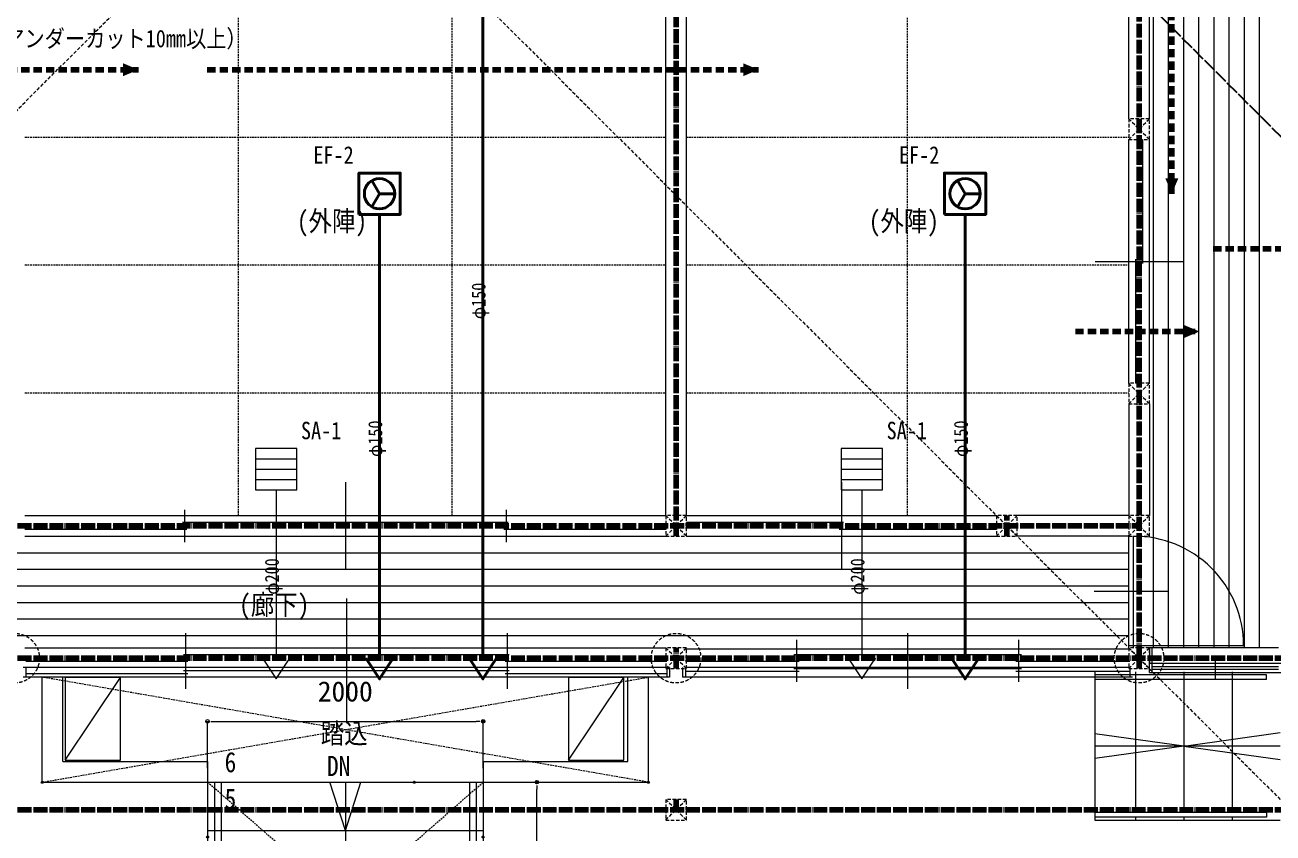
# Model space of a CAD drawing. Units: millimetres at full size. Extents: x -21029 to 20237, y -14043 to 14043.
# Drawn here: x -3823 to 5234, y -4640 to 1225 of the extents above; entities that cross this region are included whole.
import ezdxf
from ezdxf.enums import TextEntityAlignment as Align

# ---------------------------------------------------------------- set-up
doc = ezdxf.new("R2010")
doc.units = ezdxf.units.MM
doc.header["$LTSCALE"] = 50
doc.header["$PDMODE"] = 32
doc.header["$PDSIZE"] = 10
for name, pattern in [('DASHED1', [1.8, 1.2, -0.6]), ('DASHED_DOTTED', [9.25, 6, -1.5, 0.25, -1.5]), ('USER1', [2.31, 2, -0.15, 0.01, -0.15]), ('USER12', [0.75, 0.5, -0.25]), ('USER13', [0.375, 0.25, -0.125]), ('USER14', [1.5, 1, -0.5])]:
    doc.linetypes.add(name, pattern=pattern)
for name, color, linetype, lineweight in [('0-2_KIJUN', 1, 'USER1', 80), ('0-3_KABE', 7, 'Continuous', 18), ('0-9_HARI', 7, 'Continuous', 15), ('0-C_TATEGU', 100, 'Continuous', 18), ('0-D_ZATU', 132, 'Continuous', 18), ('0-E_MOJI', 7, 'Continuous', 15), ('0-F_SETUBI', 7, 'Continuous', 18), ('1-0_KAGU', 7, 'Continuous', 18), ('1-1_SUNPO', 7, 'Continuous', 15), ('1-7_画層2', 7, 'DASHED_DOTTED', 80), ('1-9_HASIRA', 7, 'USER12', 18), ('1-A_画層1', 7, 'USER12', 18), ('1-C_SIAGE', 7, 'USER14', 18), ('1-D_CONCRETE', 7, 'Continuous', 18), ('2-1_換気扇(局所)', 5, 'Continuous', 40), ('2-2_給気口', 3, 'Continuous', 20), ('2-3_ダクト・フード', 3, 'Continuous', 20), ('2-4_換気経路', 1, 'DASHED1', 80), ('2-5_記号・文字', 3, 'Continuous', 80)]:
    doc.layers.add(name, color=color, linetype=linetype, lineweight=lineweight)
doc.layers.add('1-2_DEFPOINTS', color=7, linetype='Continuous')
doc.styles.add('ＭＳ ゴシック', font='')
doc.styles.get('ＭＳ ゴシック').set_extended_font_data('MS Gothic')

# ---------------------------------------------------------------- blocks, each defined once
blk = doc.blocks.new('_Dot')
at = {"layer": '0-9_HARI'}
for p, q in [((-0.5, 0), (-1, 0)), ((0.25, 0), (-0.25, 0))]:
    blk.add_line(p, q, dxfattribs=at)
blk.add_circle((0, 0), 0.25, dxfattribs=at)
blk = doc.blocks.new('D33')
at = {"layer": '1-1_SUNPO'}
for p, q in [((16520, 9640), (16520, 8981)), ((16320, 9100), (16320, 8981)), ((16270, 8981), (16220, 8981)), ((16320, 8981), (16520, 8981)), ((16570, 8981), (16620, 8981))]:
    blk.add_line(p, q, dxfattribs=at)
at = {"layer": '1-2_DEFPOINTS'}
for p in [(16520, 10140), (16320, 9600), (16520, 8981)]:
    blk.add_point(p, dxfattribs=at)
at = {"layer": '1-1_SUNPO', "xscale": 50, "yscale": 50}
blk.add_blockref('_Dot', (16320, 8981), dxfattribs=at)
at = {"layer": '1-1_SUNPO', "xscale": 50, "yscale": 50, "rotation": 180}
blk.add_blockref('_Dot', (16520, 8981), dxfattribs=at)
at = {"layer": '1-1_SUNPO', "style": 'ＭＳ ゴシック'}
blk.add_text('200', height=146.6, dxfattribs=at).set_placement((16270, 9081), align=Align.BOTTOM_LEFT)
blk = doc.blocks.new('D34')
at = {"layer": '1-1_SUNPO'}
for p, q in [((16520, 9640), (16520, 8981)), ((20920, 9640), (20920, 8981)), ((16570, 8981), (20870, 8981))]:
    blk.add_line(p, q, dxfattribs=at)
at = {"layer": '1-2_DEFPOINTS'}
for p in [(16520, 10140), (20920, 10140), (20920, 8981)]:
    blk.add_point(p, dxfattribs=at)
at = {"layer": '1-1_SUNPO', "xscale": 50, "yscale": 50, "rotation": 180}
blk.add_blockref('_Dot', (16520, 8981), dxfattribs=at)
at = {"layer": '1-1_SUNPO', "xscale": 50, "yscale": 50}
blk.add_blockref('_Dot', (20920, 8981), dxfattribs=at)
at = {"layer": '1-1_SUNPO', "style": 'ＭＳ ゴシック'}
blk.add_text('4400', height=146.6, dxfattribs=at).set_placement((18520, 9081), align=Align.BOTTOM_LEFT)
blk = doc.blocks.new('D35')
at = {"layer": '1-1_SUNPO'}
for p, q in [((20920, 9640), (20920, 8981)), ((21120, 9100), (21120, 8981)), ((20870, 8981), (20820, 8981)), ((20920, 8981), (21120, 8981)), ((21170, 8981), (21220, 8981))]:
    blk.add_line(p, q, dxfattribs=at)
at = {"layer": '1-2_DEFPOINTS'}
for p in [(20920, 10140), (21120, 9600), (21120, 8981)]:
    blk.add_point(p, dxfattribs=at)
at = {"layer": '1-1_SUNPO', "xscale": 50, "yscale": 50}
blk.add_blockref('_Dot', (20920, 8981), dxfattribs=at)
at = {"layer": '1-1_SUNPO', "xscale": 50, "yscale": 50, "rotation": 180}
blk.add_blockref('_Dot', (21120, 8981), dxfattribs=at)
at = {"layer": '1-1_SUNPO', "style": 'ＭＳ ゴシック'}
blk.add_text('200', height=146.6, dxfattribs=at).set_placement((20870, 9081), align=Align.BOTTOM_LEFT)
blk = doc.blocks.new('D36')
at = {"layer": '1-1_SUNPO'}
for p, q in [((17720, 10242.86), (17720, 10581.49)), ((17770, 10581.49), (19670, 10581.49)), ((19720, 10242.86), (19720, 10581.49))]:
    blk.add_line(p, q, dxfattribs=at)
at = {"layer": '1-2_DEFPOINTS'}
for p in [(19720, 10581.49), (17720, 9742.86), (19720, 9742.86)]:
    blk.add_point(p, dxfattribs=at)
at = {"layer": '1-1_SUNPO', "xscale": 50, "yscale": 50, "rotation": 180}
blk.add_blockref('_Dot', (17720, 10581.49), dxfattribs=at)
at = {"layer": '1-1_SUNPO', "xscale": 50, "yscale": 50}
blk.add_blockref('_Dot', (19720, 10581.49), dxfattribs=at)
at = {"layer": '1-1_SUNPO', "style": 'ＭＳ ゴシック'}
blk.add_text('2000', height=146.6, dxfattribs=at).set_placement((18520, 10681.49), align=Align.BOTTOM_LEFT)
blk = doc.blocks.new('D39')
at = {"layer": '1-1_SUNPO'}
for p, q in [((15820, 11040), (15360, 11040)), ((15360, 10190), (15360, 10990)), ((16020, 10140), (15360, 10140))]:
    blk.add_line(p, q, dxfattribs=at)
at = {"layer": '1-2_DEFPOINTS'}
for p in [(15360, 11040), (16320, 11040), (16520, 10140)]:
    blk.add_point(p, dxfattribs=at)
at = {"layer": '1-1_SUNPO', "xscale": 50, "yscale": 50}
for p, rotation in [((15360, 11040), 90), ((15360, 10140), 270)]:
    blk.add_blockref('_Dot', p, dxfattribs=dict(at, rotation=rotation))
at = {"layer": '1-1_SUNPO', "style": 'ＭＳ ゴシック'}
blk.add_text('900', height=146.6, rotation=90, dxfattribs=at).set_placement((15260, 10440), align=Align.BOTTOM_LEFT)
blk = doc.blocks.new('D43')
at = {"layer": '1-1_SUNPO'}
for p, q in [((19720, 10140), (20110.46, 10140)), ((20110.46, 8440), (20110.46, 10090)), ((19720, 8390), (20110.46, 8390))]:
    blk.add_line(p, q, dxfattribs=at)
at = {"layer": '1-2_DEFPOINTS'}
for p in [(19220, 10140), (20110.46, 10140), (19220, 8390)]:
    blk.add_point(p, dxfattribs=at)
at = {"layer": '1-1_SUNPO', "xscale": 50, "yscale": 50}
for p, rotation in [((20110.46, 10140), 90), ((20110.46, 8390), 270)]:
    blk.add_blockref('_Dot', p, dxfattribs=dict(at, rotation=rotation))
at = {"layer": '1-1_SUNPO', "style": 'ＭＳ ゴシック'}
blk.add_text('1750', height=146.6, rotation=90, dxfattribs=at).set_placement((20010.46, 9065), align=Align.BOTTOM_LEFT)

msp = doc.modelspace()

# ---------------------------------------------------------------- linework, layer by layer
at = {"layer": '0-2_KIJUN'}
for p, q in [((901.98, -2486.15), (901.98, 8658.85)), ((4261.98, -3371.15), (4261.98, 1428.85)), ((3301.98, -2486.15), (3301.98, -2336.15)), ((-8958.02, -2411.15), (4261.98, -2411.15)), ((901.98, -3446.15), (901.98, -3296.15)), ((4261.98, -3371.15), (4261.98, -3296.15)), ((4261.98, -3446.15), (4261.98, -3296.15)), ((-8958.02, -3371.15), (5361.98, -3371.15)), ((901.98, -4471.15), (901.98, -4396.15)), ((-8958.02, -4471.15), (5361.98, -4471.15))]:
    msp.add_line(p, q, dxfattribs=at)
at = {"layer": '0-3_KABE'}
for p, q in [((4186.98, 543.85), (4186.98, 1353.85)), ((4336.98, 543.85), (4336.98, 1353.85)), ((4186.98, -1526.15), (4186.98, -2336.15)), ((4336.98, -1526.15), (4336.98, -2336.15)), ((4186.98, -2336.15), (3376.98, -2336.15)), ((4186.98, -2486.15), (3376.98, -2486.15))]:
    msp.add_line(p, q, dxfattribs=at)
at = {"layer": '0-C_TATEGU'}
for p, q in [((4286.98, 393.85), (4286.98, -506.15)), ((3944.47, -491.15), (4579.47, -491.15)), ((4236.98, -476.15), (4236.98, -1376.15)), ((-1498.02, -2093.64), (-1498.02, -2728.64)), ((2101.98, -2093.64), (2101.98, -2728.64)), ((-2664.27, -2293.64), (-2664.27, -2528.64)), ((-331.77, -2293.64), (-331.77, -2528.64)), ((-2649.27, -2436.14), (-3823.02, -2436.14)), ((-316.77, -2386.14), (-2679.27, -2386.14)), ((826.98, -2436.14), (-346.77, -2436.14)), ((2116.98, -2386.14), (976.98, -2386.14)), ((3226.98, -2436.14), (2086.98, -2436.14)), ((4186.98, -3296.15), (4186.98, -2478.65)), ((4221.98, -3296.15), (4221.98, -2486.15)), ((4471.98, -2887.4), (3936.98, -2887.4)), ((-1490.52, -2938.65), (-1490.52, -3843.65)), ((-2656.77, -3188.65), (-2656.77, -3593.65)), ((-324.27, -3188.65), (-324.27, -3593.65)), ((1775.73, -3238.64), (1775.73, -3543.64)), ((2581.98, -3188.64), (2581.98, -3593.64)), ((3388.23, -3238.64), (3388.23, -3543.64)), ((3388.23, -3238.64), (3388.23, -3543.64)), ((-309.27, -3346.15), (-2671.77, -3346.15)), ((3408.23, -3346.14), (1755.73, -3346.14)), ((4186.98, -3277.99), (5021.32, -3277.99)), ((4815.73, -3521.15), (4815.73, -3351.15)), ((854.48, -3438.65), (-3835.52, -3438.65)), ((-2641.77, -3396.15), (-3815.52, -3396.15)), ((-3815.52, -3438.65), (-3815.52, -3508.65)), ((834.48, -3396.15), (-339.27, -3396.15)), ((834.48, -3438.65), (834.48, -3508.65)), ((854.48, -3438.65), (854.48, -3508.65)), ((949.48, -3438.65), (949.48, -3508.65)), ((1795.73, -3396.14), (969.48, -3396.14)), ((4194.48, -3438.65), (969.48, -3438.65)), ((969.48, -3438.65), (969.48, -3508.65)), ((4194.48, -3396.14), (3368.23, -3396.14)), ((4194.48, -3438.65), (4194.48, -3508.65)), ((4336.98, -3406.15), (5294.48, -3406.15)), ((4336.98, -3476.15), (4336.98, -3406.15)), ((4356.98, -3476.15), (4356.98, -3406.15)), ((4356.98, -3431.15), (5274.48, -3431.15)), ((854.48, -3508.65), (-3835.52, -3508.65)), ((-2641.77, -3483.65), (-3815.52, -3483.65)), ((-309.27, -3463.65), (-2671.77, -3463.65)), ((834.48, -3483.65), (-339.27, -3483.65)), ((4214.48, -3508.65), (949.48, -3508.65)), ((1795.73, -3468.64), (969.48, -3468.64)), ((3408.23, -3448.64), (1755.73, -3448.64)), ((4194.48, -3468.64), (3368.23, -3468.64)), ((4336.98, -3476.15), (5294.48, -3476.15)), ((4356.98, -3451.15), (5274.48, -3451.15))]:
    msp.add_line(p, q, dxfattribs=at)
msp.add_arc((4228.35, -3279.09), 792.97, 0.07964, 90.4602, dxfattribs=at)
at = {"layer": '0-D_ZATU'}
for p, q in [((4366.98, -3296.15), (4366.98, 3281.35)), ((4476.98, -3296.15), (4476.98, 3281.35)), ((4586.98, -3296.15), (4586.98, 3281.35)), ((4696.98, -3296.15), (4696.98, 3281.35)), ((4806.98, -3296.15), (4806.98, 3281.35)), ((4916.98, -3296.15), (4916.98, 3281.35)), ((5026.98, -3296.15), (5026.98, 3281.35)), ((5136.98, -3296.15), (5136.98, 3273.85)), ((826.98, -2336.15), (826.98, 1338.85)), ((976.98, -2336.14), (976.98, 1338.85)), ((4186.98, -1376.15), (4186.98, 393.85)), ((4336.98, -1376.15), (4336.98, 393.85)), ((-3823.02, -2336.15), (826.98, -2336.15)), ((-3823.02, -2336.15), (826.98, -2336.15)), ((976.98, -2336.14), (3226.98, -2336.14)), ((-3823.02, -2486.14), (826.98, -2486.14)), ((-3823.02, -2486.15), (826.98, -2486.15)), ((976.98, -2486.14), (3226.98, -2486.14)), ((-7183.02, -2606.14), (4186.98, -2606.14)), ((-7183.02, -2726.14), (4186.98, -2726.14)), ((-7183.02, -2846.14), (4186.98, -2846.14)), ((-7183.02, -2966.14), (4186.98, -2966.14)), ((-7183.02, -3086.14), (4186.98, -3086.14)), ((-7183.02, -3206.14), (4186.98, -3206.14)), ((-3823.01, -3296.15), (826.98, -3296.15)), ((969.48, -3303.65), (4194.48, -3303.65)), ((5274.48, -3296.15), (4336.98, -3296.15)), ((-3698.02, -4271.15), (-3698.02, -3508.65)), ((-3548.02, -4121.15), (-3548.02, -3508.65)), ((551.98, -4121.15), (551.98, -3508.65)), ((701.98, -4271.15), (701.98, -3508.65)), ((5186.98, -3491.15), (3941.98, -3491.15)), ((5186.98, -3526.15), (3941.98, -3526.15)), ((5186.98, -3526.15), (5186.98, -3491.15)), ((-3548.02, -4121.15), (-2498.02, -4121.15)), ((-2498.02, -4121.15), (-2498.02, -6021.15)), ((-498.02, -4121.15), (551.98, -4121.15)), ((-498.02, -4121.15), (-498.02, -6021.15)), ((-3698.02, -4271.15), (701.98, -4271.15)), ((-2448.02, -4271.15), (-2448.02, -5938.11)), ((-2398.02, -4271.15), (-2398.02, -5938.11)), ((-1498.02, -4621.15), (-1610.15, -4271.15)), ((-1498.02, -4271.15), (-1498.02, -6021.15)), ((-1498.02, -4621.15), (-1385.88, -4271.15)), ((-598.02, -4271.15), (-598.02, -5938.11)), ((-548.02, -4271.15), (-548.02, -5938.11)), ((5186.98, -4491.15), (3941.98, -4491.15)), ((5186.98, -4526.15), (3941.98, -4526.15)), ((5186.98, -4491.15), (5186.98, -4526.15)), ((-2498.02, -4621.15), (-498.02, -4621.15))]:
    msp.add_line(p, q, dxfattribs=at)
at = {"layer": '0-D_ZATU', "linetype": 'USER13'}
for p, q in [((-2273.02, -2336.15), (-2273.02, 1338.86)), ((-723.02, -2336.15), (-723.02, 1338.86)), ((2581.98, -2336.14), (2581.98, 1353.85)), ((-3823.02, 410.86), (826.98, 410.87)), ((976.98, 410.85), (4186.98, 410.86)), ((-3823.02, -517.14), (826.98, -517.13)), ((976.98, -517.15), (4186.98, -517.14)), ((-3823.02, -1445.14), (826.98, -1445.13)), ((976.98, -1445.15), (4186.98, -1445.14)), ((-3698.02, -4271.15), (701.98, -3508.65)), ((701.98, -4271.15), (-3698.02, -3508.65)), ((-2498.02, -6021.15), (-498.02, -4271.15)), ((-498.02, -6021.15), (-2498.02, -4271.15))]:
    msp.add_line(p, q, dxfattribs=at)
at = {"layer": '0-D_ZATU'}
msp.add_lwpolyline([(4336.98, -3406.15), (4356.98, -3406.15), (4356.98, -3296.15), (4336.98, -3296.15)], close=True, dxfattribs=at)
at = {"layer": '0-F_SETUBI'}
msp.add_solid([(-2261.21, -161.15), (-2261.21, -161.15), (-2261.21, -161.15)], dxfattribs=at)
at = {"layer": '1-0_KAGU'}
for p, q in [((-3530.52, -4110.49), (-3130.52, -3510.49)), ((121.92, -4110.49), (521.92, -3510.49))]:
    msp.add_line(p, q, dxfattribs=at)
for points in [[(-3530.52, -4110.49), (-3130.52, -4110.49), (-3130.52, -3510.49), (-3530.52, -3510.49)], [(121.92, -4110.49), (521.92, -4110.49), (521.92, -3510.49), (121.92, -3510.49)]]:
    msp.add_lwpolyline(points, close=True, dxfattribs=at)
at = {"layer": '1-7_画層2', "color": 2, "linetype": 'USER1', "lineweight": 25}
msp.add_line((10036.98, -4331.15), (4276.98, 1428.85), dxfattribs=at)
at = {"layer": '1-9_HASIRA'}
for p, q in [((4336.98, 393.85), (4186.98, 543.85)), ((4186.98, 393.85), (4336.98, 543.85)), ((4186.98, -1526.15), (4336.98, -1376.15)), ((4336.98, -1526.15), (4186.98, -1376.15)), ((826.98, -2486.15), (976.98, -2336.15)), ((976.98, -2486.15), (826.98, -2336.15)), ((3226.98, -2486.15), (3376.98, -2336.15)), ((3376.98, -2486.15), (3226.98, -2336.15)), ((4336.98, -2486.15), (4186.98, -2336.15)), ((4186.98, -2486.15), (4336.98, -2336.15)), ((826.98, -3446.15), (976.98, -3296.15)), ((976.98, -3446.15), (826.98, -3296.15)), ((4336.98, -3446.15), (4186.98, -3296.15)), ((4186.98, -3446.15), (4336.98, -3296.15)), ((976.98, -4546.15), (826.98, -4396.15)), ((826.98, -4546.15), (976.98, -4396.15))]:
    msp.add_line(p, q, dxfattribs=at)
for points in [[(4186.98, 393.85), (4336.98, 393.85), (4336.98, 543.85), (4186.98, 543.85)], [(4186.98, -1526.15), (4336.98, -1526.15), (4336.98, -1376.15), (4186.98, -1376.15)], [(826.98, -2486.15), (976.98, -2486.15), (976.98, -2336.15), (826.98, -2336.15)], [(3226.98, -2486.15), (3376.98, -2486.15), (3376.98, -2336.15), (3226.98, -2336.15)], [(4186.98, -2486.15), (4336.98, -2486.15), (4336.98, -2336.15), (4186.98, -2336.15)], [(826.98, -3446.15), (976.98, -3446.15), (976.98, -3296.15), (826.98, -3296.15)], [(4186.98, -3446.15), (4336.98, -3446.15), (4336.98, -3296.15), (4186.98, -3296.15)], [(826.98, -4546.15), (976.98, -4546.15), (976.98, -4396.15), (826.98, -4396.15)]]:
    msp.add_lwpolyline(points, close=True, dxfattribs=at)
for centre in [(-3898.02, -3371.15), (901.98, -3371.15), (4261.98, -3371.15)]:
    msp.add_circle(centre, 180, dxfattribs=at)
msp.add_solid([(-2261.21, -161.15), (-2261.21, -161.15), (-2261.21, -161.15)], dxfattribs=at)
msp.add_solid([(-2261.21, -161.15), (-2261.21, -161.15), (-2261.21, -161.15)], dxfattribs=at)
msp.add_solid([(-2261.21, -161.15), (-2261.21, -161.15), (-2261.21, -161.15)], dxfattribs=at)
msp.add_solid([(-2261.21, -161.15), (-2261.21, -161.15), (-2261.21, -161.15)], dxfattribs=at)
msp.add_solid([(-2261.21, -161.15), (-2261.21, -161.15), (-2261.21, -161.15)], dxfattribs=at)
msp.add_solid([(-2261.21, -161.15), (-2261.21, -161.15), (-2261.21, -161.15)], dxfattribs=at)
at = {"layer": '1-A_画層1'}
for p, q in [((-8958.02, -4471.15), (-3058.02, 1428.85)), ((-538.02, 1428.85), (5361.98, -4471.15))]:
    msp.add_line(p, q, dxfattribs=at)
at = {"layer": '1-C_SIAGE'}
msp.add_solid([(-2261.21, -161.15), (-2261.21, -161.15), (-2261.21, -161.15)], dxfattribs=at)
msp.add_solid([(-2261.21, -161.15), (-2261.21, -161.15), (-2261.21, -161.15)], dxfattribs=at)
at = {"layer": '1-D_CONCRETE'}
for p, q in [((3941.98, -3471.15), (3941.98, -4546.15)), ((4236.98, -3471.15), (4236.98, -4491.15)), ((4586.98, -3471.15), (4586.98, -4491.15)), ((4936.98, -3471.15), (4936.98, -4491.15)), ((4586.98, -4008.65), (3941.98, -3918.99)), ((4586.98, -4008.65), (5286.98, -3911.35)), ((4586.98, -4008.65), (3941.98, -4098.3)), ((5286.98, -4008.65), (3941.98, -4008.65)), ((4586.98, -4008.65), (5286.98, -4105.94)), ((3941.98, -4526.15), (3941.98, -4546.15)), ((4236.98, -4526.15), (4236.98, -4546.15)), ((4586.98, -4526.15), (4586.98, -4546.15)), ((4936.98, -4526.15), (4936.98, -4546.15)), ((3941.98, -4546.15), (5286.98, -4546.15))]:
    msp.add_line(p, q, dxfattribs=at)
at = {"layer": '2-1_換気扇(局所)'}
for p, q in [((-1250, 0), (-1305, 95.26)), ((3000, 0), (2945, 95.26)), ((-1250, 0), (-1305, -95.26)), ((-1250, 0), (-1140, 0)), ((3000, 0), (2945, -95.26)), ((3000, 0), (3110, 0))]:
    msp.add_line(p, q, dxfattribs=at)
for points in [[(-1400, -150), (-1100, -150), (-1100, 150), (-1400, 150)], [(2850, -150), (3150, -150), (3150, 150), (2850, 150)]]:
    msp.add_lwpolyline(points, close=True, dxfattribs=at)
for centre in [(-1250, 0), (3000, 0)]:
    msp.add_circle(centre, 110, dxfattribs=at)
at = {"layer": '2-2_給気口'}
for p, q in [((-2150, -1925), (-1850, -1925)), ((2100, -1925), (2400, -1925)), ((-2150, -2000), (-1850, -2000)), ((-2150, -2075), (-1850, -2075)), ((2100, -2000), (2400, -2000)), ((2100, -2075), (2400, -2075))]:
    msp.add_line(p, q, dxfattribs=at)
for points in [[(-2150, -2150), (-1850, -2150), (-1850, -1850), (-2150, -1850)], [(2100, -2150), (2400, -2150), (2400, -1850), (2100, -1850)]]:
    msp.add_lwpolyline(points, close=True, dxfattribs=at)
at = {"layer": '2-3_ダクト・フード', "color": 5, "lineweight": 40}
for p, q in [((-500, 1850), (-500, -3371)), ((-1250, -150), (-1250, -3371)), ((3000, -150), (3000, -3371))]:
    msp.add_line(p, q, dxfattribs=at)
at = {"layer": '2-3_ダクト・フード'}
for p, q in [((-2000, -2150), (-2000, -3371)), ((2250, -2150), (2250, -3371))]:
    msp.add_line(p, q, dxfattribs=at)
for points in [[(-2100, -3371), (-2000, -3521), (-1900, -3371)], [(2150, -3371), (2250, -3521), (2350, -3371)]]:
    msp.add_lwpolyline(points, dxfattribs=at)
at = {"layer": '2-3_ダクト・フード', "color": 5, "lineweight": 40}
for points in [[(-1350, -3371), (-1250, -3521), (-1150, -3371)], [(-600, -3371), (-500, -3521), (-400, -3371)], [(2900, -3371), (3000, -3521), (3100, -3371)]]:
    msp.add_lwpolyline(points, dxfattribs=at)
at = {"layer": '2-4_換気経路'}
for p, q in [((4500, 1500), (4500, 0)), ((-7000, 900), (-3000, 900)), ((-2500, 900), (1500, 900)), ((4800, -400), (5600, -400)), ((3800, -1000), (4700, -1000))]:
    msp.add_line(p, q, dxfattribs=at)
for points in [[(-3000, 900), (-3110.53, 853.27), (-3110.53, 946.73)], [(1500, 900), (1389.47, 853.27), (1389.47, 946.73)], [(4500, 0), (4453.27, 110.53), (4546.73, 110.53)], [(4700, -1000), (4589.47, -1046.73), (4589.47, -953.27)]]:
    msp.add_solid(points, dxfattribs=at)

# ---------------------------------------------------------------- block references
at = {"layer": '1-1_SUNPO'}
for name in ['D39', 'D36', 'D33', 'D34', 'D43', 'D35']:
    msp.add_blockref(name, (-20218.02, -14411.15), dxfattribs=at)

# ---------------------------------------------------------------- texts
at = {"layer": '0-D_ZATU', "color": 7, "style": 'ＭＳ ゴシック', "width": 0.85}
for s, p in [('6', (-2374.17, -4243.07)), ('DN', (-1631.37, -4270.78)), ('5', (-2374.17, -4507.88))]:
    msp.add_text(s, height=146.6, dxfattribs=at).set_placement(p, align=Align.BOTTOM_LEFT)
at = {"layer": '0-E_MOJI', "style": 'ＭＳ ゴシック', "width": 0.85}
for s, p in [('(外陣)', (-1849.63, -316.04)), ('(外陣)', (2300.49, -316.04)), ('(廊下)', (-2268.72, -3099.98)), ('踏込', (-1676.41, -4033.94))]:
    msp.add_text(s, height=146.6, dxfattribs=at).set_placement(p, align=Align.BOTTOM_LEFT)
at = {"layer": '2-3_ダクト・フード', "color": 5, "style": 'ＭＳ ゴシック', "width": 0.85}
for p in [(-450, -910.5), (-1200, -1910.5), (3050, -1910.5)]:
    msp.add_text('φ150', height=101.2, rotation=90, dxfattribs=at).set_placement(p, align=Align.BOTTOM_LEFT)
at = {"layer": '2-3_ダクト・フード', "style": 'ＭＳ ゴシック', "width": 0.85}
for p in [(-1950, -2910.5), (2300, -2910.5)]:
    msp.add_text('φ200', height=101.2, rotation=90, dxfattribs=at).set_placement(p, align=Align.BOTTOM_LEFT)
at = {"layer": '2-4_換気経路', "style": 'ＭＳ ゴシック', "width": 0.85}
msp.add_text('換気経路（建具アンダーカット10mm以上）', height=126.5, dxfattribs=at).set_placement((-5000, 1025), align=Align.BOTTOM_LEFT)
at = {"layer": '2-5_記号・文字', "color": 5, "style": 'ＭＳ ゴシック', "width": 0.85}
for p in [(-1730, 180), (2520, 180)]:
    msp.add_text('EF-2', height=126.5, dxfattribs=at).set_placement(p, align=Align.BOTTOM_LEFT)
at = {"layer": '2-5_記号・文字', "style": 'ＭＳ ゴシック', "width": 0.85}
for p in [(-1820, -1820), (2430, -1820)]:
    msp.add_text('SA-1', height=126.5, dxfattribs=at).set_placement(p, align=Align.BOTTOM_LEFT)

doc.saveas('drawing.dxf')
